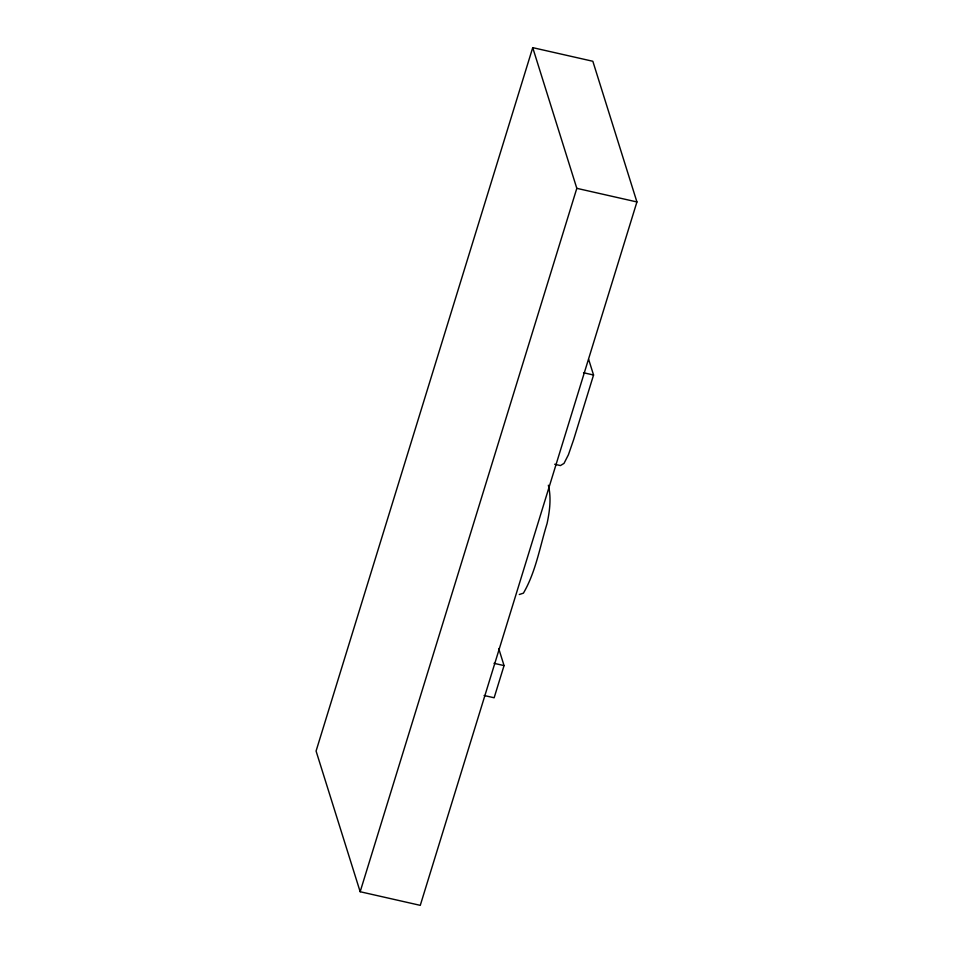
<?xml version="1.0" encoding="UTF-8"?>
<svg xmlns="http://www.w3.org/2000/svg" width="953" height="953" viewBox="0 0 953 953"><rect width="100%" height="100%" fill="white"/><g stroke="black" fill="none" stroke-linecap="round" stroke-linejoin="round"><path stroke-width="1.43" d="M532.727 47.65L316.074 751.047L360.163 891.734L420.273 905.35L636.926 201.953L592.837 61.266L532.727 47.65L576.815 188.337L360.163 891.734M498.717 648.552L504.054 665.587L494.142 697.775L484.1 695.499M588.68 359.46L593.552 375.017L573.623 439.726L568.405 454.772L564.009 463.396L560.435 465.564L554.694 464.266M519.302 594.505L523.411 593.159C535.8 571.955 539.874 546.808 547.07 523.531C549.726 510.987 551.43 497.835 548.356 485.22M576.815 188.337L636.926 201.953M583.522 372.742L593.552 375.017M494.011 663.324L504.054 665.587"/></g></svg>
